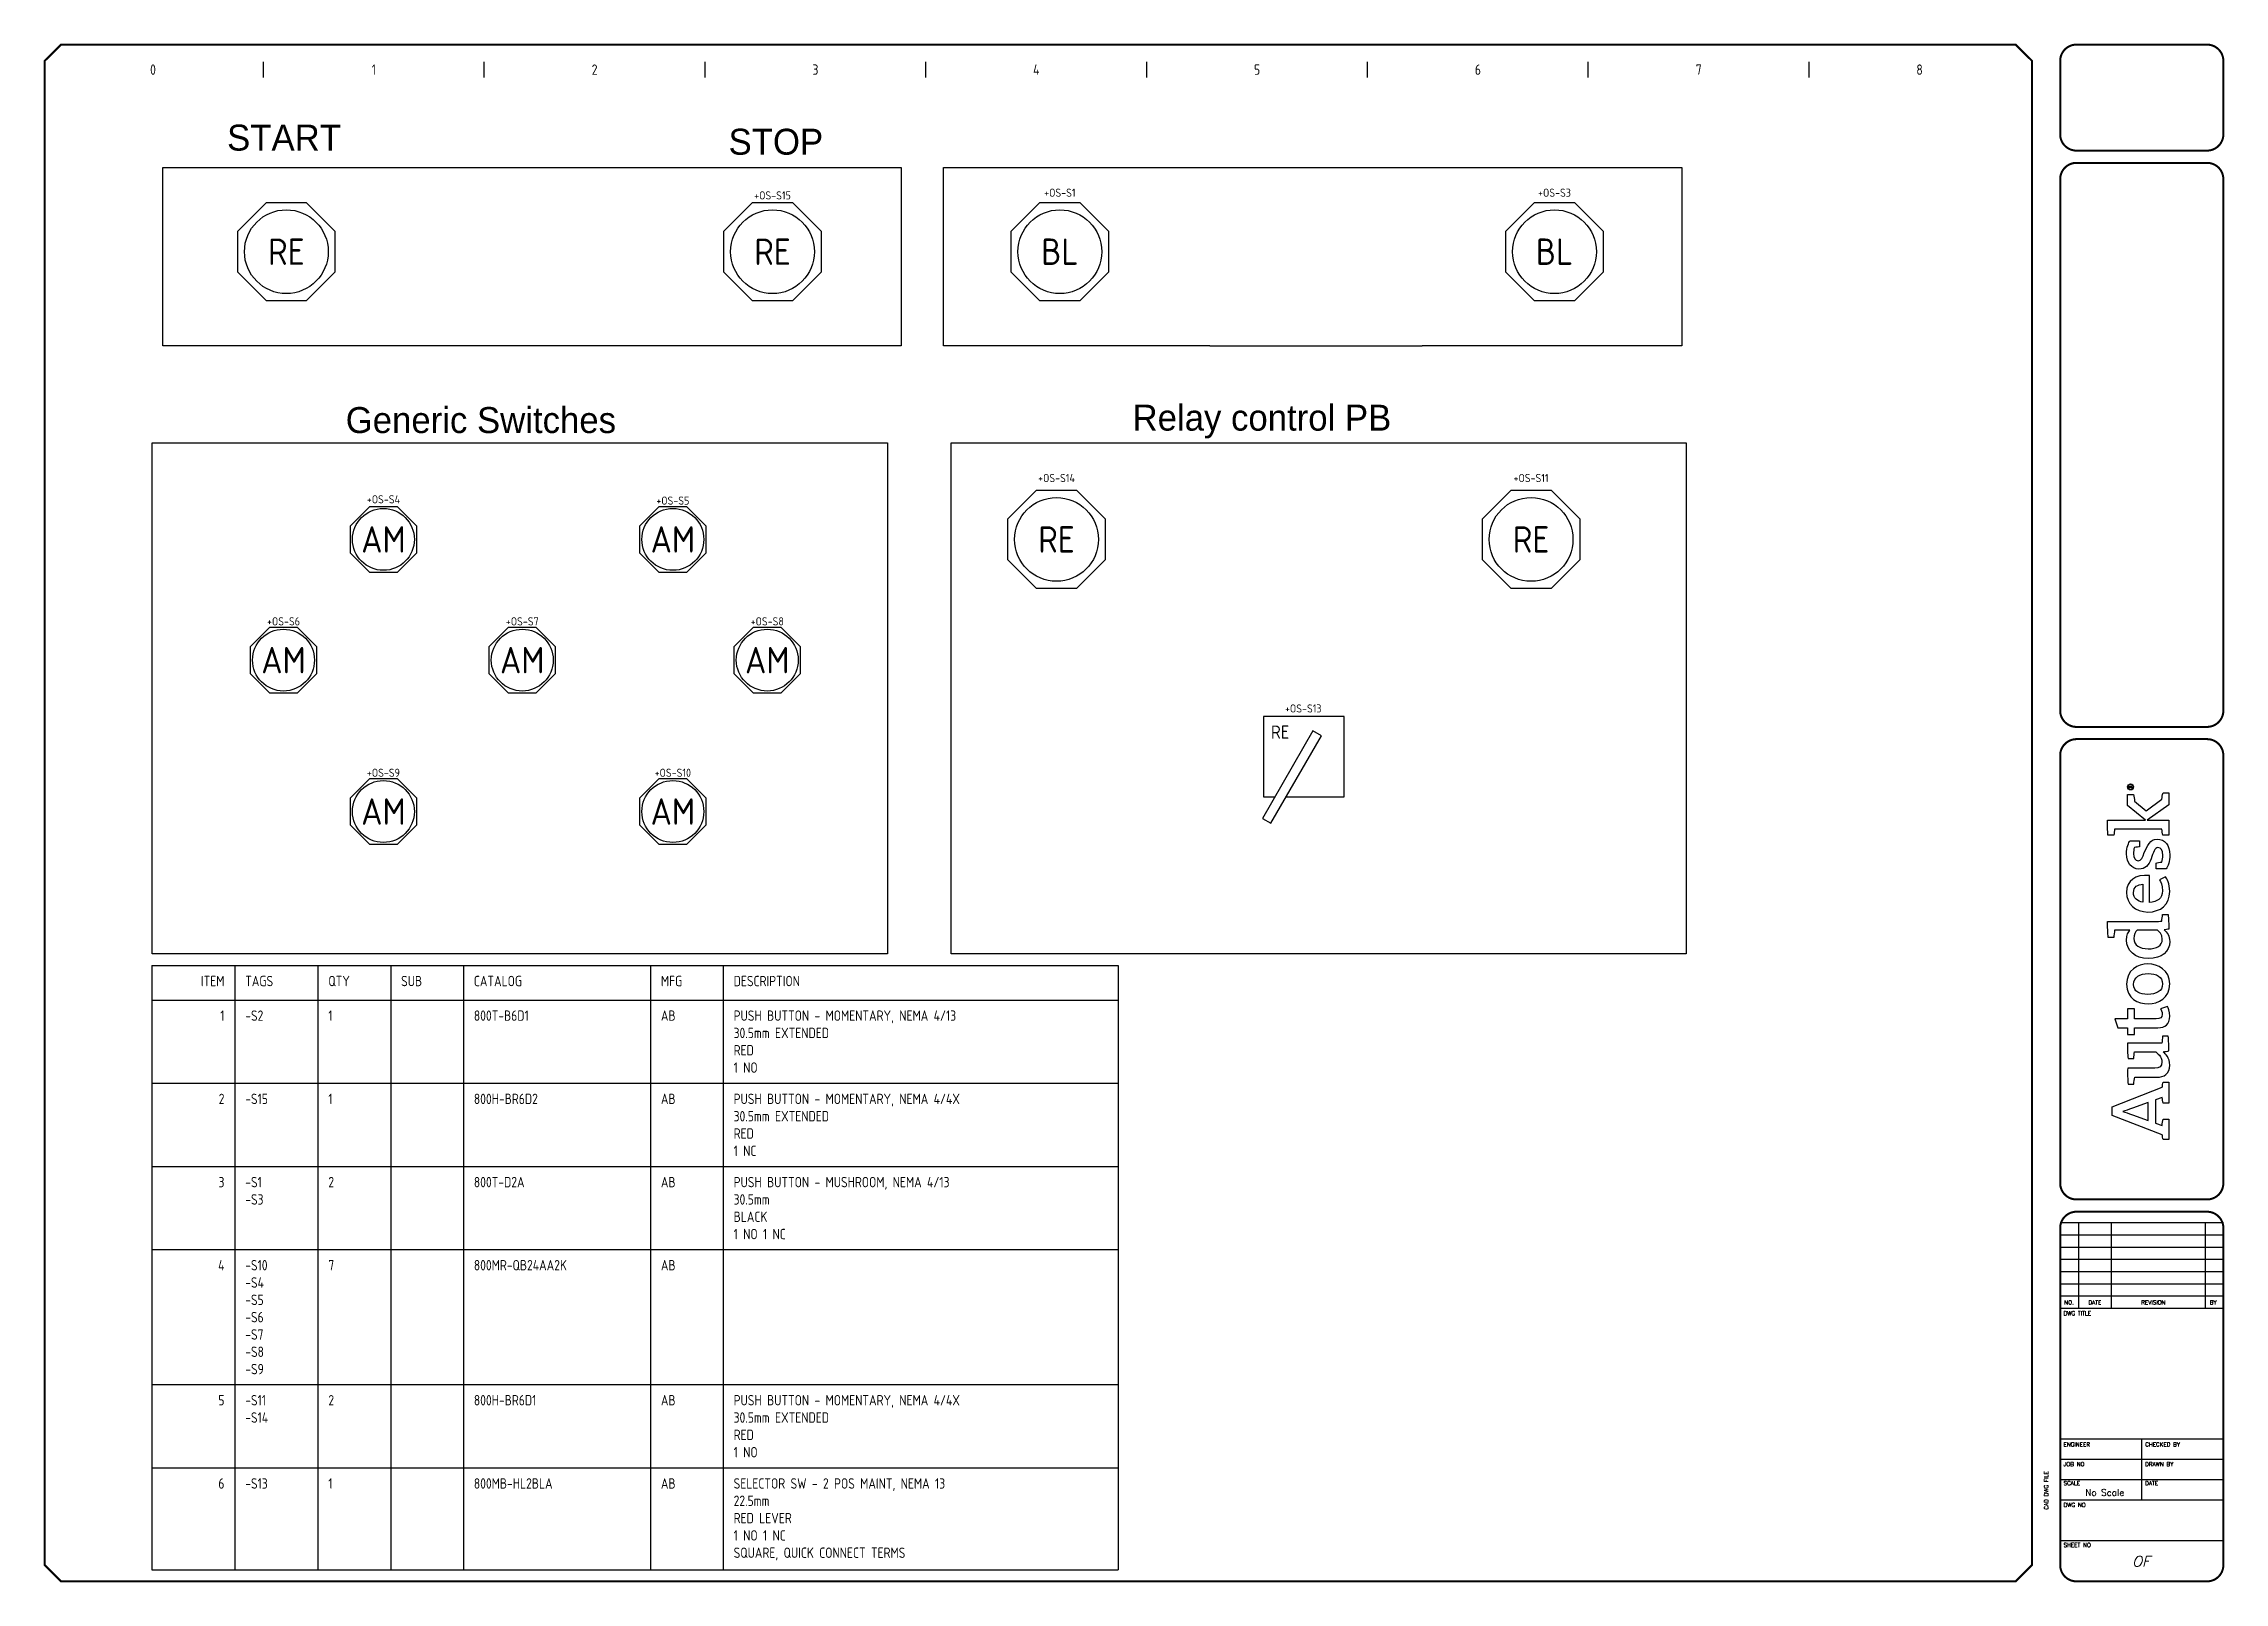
# Model space of a CAD drawing. Header units: inches. Extents: x 0 to 840, y 0 to 593.
import ezdxf
from ezdxf.enums import TextEntityAlignment as Align

# ---------------------------------------------------------------- set-up
doc = ezdxf.new("R2010")
doc.units = ezdxf.units.IN
doc.header["$MEASUREMENT"] = 0
for name, color, linetype in [('LAYER_1', 160, 'Continuous'), ('MISC', 7, 'Continuous'), ('PMISC', 7, 'Continuous'), ('PSYMS', 7, 'Continuous'), ('PTAG', 150, 'Continuous'), ('SYMS', 7, 'Continuous'), ('TITLE', 7, 'Continuous')]:
    doc.layers.add(name, color=color, linetype=linetype)
doc.styles.add('ITALIC', font='ITALIC')
doc.styles.add('SIMPLEX', font='simplex')
doc.styles.add('WD', font='txt')
doc.styles.add('WD_IEC', font='isocp2.shx', dxfattribs={"width": 0.9, "height": 4})

# ---------------------------------------------------------------- blocks, each defined once
blk = doc.blocks.new('ABPB3R')
for p, q in [((-0.307, 0.742), (-0.742, 0.307)), ((0.307, 0.742), (-0.307, 0.742)), ((0.742, 0.307), (0.307, 0.742)), ((-0.742, 0.307), (-0.742, -0.307)), ((0.742, -0.307), (0.742, 0.307)), ((-0.742, -0.307), (-0.307, -0.742)), ((0.307, -0.742), (0.742, -0.307)), ((-0.307, -0.742), (0.307, -0.742))]:
    blk.add_line(p, q)
blk.add_circle((0, 0), 0.635)
at = {"style": 'WD_IEC'}
blk.add_attdef('COLOR', text='', height=0.4, dxfattribs=at).set_placement((0, 0), align=Align.MIDDLE)
blk = doc.blocks.new('ABPB3B')
for p, q in [((-0.307, 0.742), (-0.742, 0.307)), ((0.307, 0.742), (-0.307, 0.742)), ((0.742, 0.307), (0.307, 0.742)), ((-0.742, 0.307), (-0.742, -0.307)), ((0.742, -0.307), (0.742, 0.307)), ((-0.742, -0.307), (-0.307, -0.742)), ((0.307, -0.742), (0.742, -0.307)), ((-0.307, -0.742), (0.307, -0.742))]:
    blk.add_line(p, q)
blk.add_circle((0, 0), 0.635)
at = {"style": 'WD_IEC'}
blk.add_attdef('COLOR', text='', height=0.4, dxfattribs=at).set_placement((0, 0), align=Align.MIDDLE)
blk = doc.blocks.new('ABPB2A')
for p, q in [((-0.5, 0.207), (-0.207, 0.5)), ((-0.207, 0.5), (0.207, 0.5)), ((0.207, 0.5), (0.5, 0.207)), ((-0.5, -0.207), (-0.5, 0.207)), ((0.5, 0.207), (0.5, -0.207)), ((-0.207, -0.5), (-0.5, -0.207)), ((0.5, -0.207), (0.207, -0.5)), ((0.207, -0.5), (-0.207, -0.5))]:
    blk.add_line(p, q)
blk.add_circle((0, 0), 0.469)
at = {"style": 'WD_IEC'}
blk.add_attdef('COLOR', text='', height=0.4, dxfattribs=at).set_placement((0, 0), align=Align.MIDDLE_CENTER)
blk = doc.blocks.new('ABSS2QLMR')
for p, q in [((0.138, 0.389), (-0.627, -0.937)), ((-0.609, 0.609), (-0.609, -0.609)), ((0.609, 0.609), (-0.609, 0.609)), ((0.268, 0.314), (0.138, 0.389)), ((0.609, -0.609), (0.609, 0.609)), ((-0.498, -1.012), (0.268, 0.314)), ((-0.609, -0.609), (-0.438, -0.609)), ((-0.265, -0.609), (0.609, -0.609)), ((-0.627, -0.937), (-0.498, -1.012))]:
    blk.add_line(p, q)
at = {"style": 'WD_IEC'}
blk.add_text('RE', height=0.2, dxfattribs=at).set_placement((-0.498, 0.371), align=Align.MIDDLE_LEFT)
blk = doc.blocks.new('AI9-BLK2')
at = {"layer": 'LAYER_1', "color": 7}
blk.add_circle((0, 0), 2.03, dxfattribs=at)
blk.add_open_spline([(1.7, 0), (1.7, -1), (1, -1.8), (0, -1.8), (-1, -1.8), (-1.7, -1), (-1.7, 0), (-1.7, 1), (-1, 1.8), (0, 1.8), (1, 1.8), (1.7, 1), (1.7, 0)], degree=3, knots=[0, 0, 0, 0, 1, 1, 1, 2, 2, 2, 3, 3, 3, 4, 4, 4, 4], dxfattribs=at)
blk = doc.blocks.new('AI9-BLK1')
at = {"layer": 'LAYER_1', "color": 7}
for points, knots in [([(0.7, -1.1), (0.7, -1.1), (0.2, -0.4), (0.2, -0.4), (0.1, -0.2), (0, -0.2), (-0.1, -0.1), (0.3, 0), (0.5, 0.2), (0.5, 0.5), (0.5, 0.8), (0.3, 1.1), (-0.2, 1.1), (-0.2, 1.1), (-0.8, 1.1), (-0.8, 1.1), (-0.8, 1.1), (-0.8, -1.1), (-0.8, -1.1), (-0.8, -1.1), (-0.5, -1.1), (-0.5, -1.1), (-0.5, -1.1), (-0.5, -0.1), (-0.5, -0.1), (-0.4, -0.1), (-0.3, -0.2), (-0.2, -0.3), (-0.2, -0.3), (0.3, -1.1), (0.3, -1.1), (0.3, -1.1), (0.7, -1.1), (0.7, -1.1)], [0, 0, 0, 0, 1, 1, 1, 2, 2, 2, 3, 3, 3, 4, 4, 4, 5, 5, 5, 6, 6, 6, 7, 7, 7, 8, 8, 8, 9, 9, 9, 10, 10, 10, 11, 11, 11, 11]), ([(0.2, 0.5), (0.2, 0.2), (-0.1, 0.1), (-0.3, 0.1), (-0.3, 0.1), (-0.5, 0.1), (-0.5, 0.1), (-0.5, 0.1), (-0.5, 0.8), (-0.5, 0.8), (-0.5, 0.8), (-0.2, 0.8), (-0.2, 0.8), (0.1, 0.8), (0.2, 0.7), (0.2, 0.5)], [0, 0, 0, 0, 1, 1, 1, 2, 2, 2, 3, 3, 3, 4, 4, 4, 5, 5, 5, 5])]:
    blk.add_open_spline(points, degree=3, knots=knots, dxfattribs=at)
blk = doc.blocks.new('LOGO')
for points, knots in [([(35.2, 4.3), (35.2, 4.3), (22.1, 38.1), (22.1, 38.1), (22.1, 38.1), (16.1, 38.1), (16.1, 38.1), (16.1, 38.1), (3.2, 4.3), (3.2, 4.3), (2.2, 4.2), (0.9, 4), (0, 3.7), (0, 3.7), (0, 0), (0, 0), (0, 0), (13.7, 0), (13.7, 0), (13.7, 0), (13.7, 3.7), (13.7, 3.7), (12.4, 4), (10.9, 4.3), (9.5, 4.4), (9.5, 4.4), (11.1, 8.8), (11.1, 8.8), (11.1, 8.8), (26.8, 8.8), (26.8, 8.8), (26.8, 8.8), (28.4, 4.3), (28.4, 4.3), (27, 4.2), (25.8, 4), (24.5, 3.7), (24.5, 3.7), (24.5, 0), (24.5, 0), (24.5, 0), (38.7, 0), (38.7, 0), (38.7, 0), (38.7, 3.7), (38.7, 3.7), (37.9, 3.9), (36, 4.3), (35.2, 4.3)], [0, 0, 0, 0, 1, 1, 1, 2, 2, 2, 3, 3, 3, 4, 4, 4, 5, 5, 5, 6, 6, 6, 7, 7, 7, 8, 8, 8, 9, 9, 9, 10, 10, 10, 11, 11, 11, 12, 12, 12, 13, 13, 13, 14, 14, 14, 15, 15, 15, 16, 16, 16, 16]), ([(12.8, 13.8), (12.8, 13.8), (16.6, 24.3), (16.6, 24.3), (17.8, 27.5), (18.2, 28.8), (18.8, 30.9), (18.8, 30.9), (18.9, 30.9), (18.9, 30.9), (19.6, 28.9), (20, 27.5), (21.1, 24.3), (21.1, 24.3), (24.9, 13.8), (24.9, 13.8), (24.9, 13.8), (12.8, 13.8), (12.8, 13.8)], [0, 0, 0, 0, 1, 1, 1, 2, 2, 2, 3, 3, 3, 4, 4, 4, 5, 5, 5, 6, 6, 6, 6]), ([(70.8, 23.1), (70.8, 23.1), (70.8, 27.7), (70.8, 27.7), (70.8, 27.7), (75.3, 27.7), (75.3, 27.7), (75.3, 27.7), (75.3, 34.3), (75.3, 34.3), (75.3, 34.3), (81.3, 36.2), (81.3, 36.2), (81.3, 36.2), (81.3, 27.7), (81.3, 27.7), (81.3, 27.7), (88, 27.7), (88, 27.7), (88, 27.7), (88, 23.1), (88, 23.1), (88, 23.1), (81.3, 23.1), (81.3, 23.1), (81.3, 23.1), (81.3, 8.4), (81.3, 8.4), (81.3, 5.6), (82.1, 4.3), (84.3, 4.3), (86, 4.3), (87.5, 5.1), (88, 5.5), (88, 5.5), (89.7, 0.9), (89.7, 0.9), (88.7, 0.3), (86.5, -0.7), (83.2, -0.7), (77.6, -0.7), (75.3, 2.4), (75.3, 7.4), (75.3, 7.4), (75.3, 23.1), (75.3, 23.1), (75.3, 23.1), (70.8, 23.1), (70.8, 23.1)], [0, 0, 0, 0, 1, 1, 1, 2, 2, 2, 3, 3, 3, 4, 4, 4, 5, 5, 5, 6, 6, 6, 7, 7, 7, 8, 8, 8, 9, 9, 9, 10, 10, 10, 11, 11, 11, 12, 12, 12, 13, 13, 13, 14, 14, 14, 15, 15, 15, 16, 16, 16, 16]), ([(147.1, 4.7), (147.1, 5.4), (147, 6.1), (147, 6.9), (147, 6.9), (147, 41.1), (147, 41.1), (143.4, 41.2), (139.3, 41), (136.1, 40.7), (136.1, 40.7), (136.1, 37), (136.1, 37), (137.7, 36.8), (139.6, 36.6), (141, 36.4), (141, 36.4), (141, 36.4), (141, 36.4), (141, 36.4), (141, 26.2), (141, 26.2), (140, 27.1), (138, 28.4), (134.3, 28.4), (127.3, 28.4), (122, 22.6), (122, 13.8), (122, 4.5), (126.6, -0.7), (133.4, -0.7), (137.1, -0.7), (139.6, 1.1), (141.3, 3.1), (141.3, 2.1), (141.6, 0.6), (141.8, 0), (145.2, -0.2), (148.7, 0.1), (151.7, 0.4), (151.7, 0.4), (151.7, 4.1), (151.7, 4.1), (150.2, 4.2), (148.4, 4.5), (147.1, 4.7)], [0, 0, 0, 0, 1, 1, 1, 2, 2, 2, 3, 3, 3, 4, 4, 4, 5, 5, 5, 6, 6, 6, 7, 7, 7, 8, 8, 8, 9, 9, 9, 10, 10, 10, 11, 11, 11, 12, 12, 12, 13, 13, 13, 14, 14, 14, 15, 15, 15, 15]), ([(229.4, 4.6), (229.4, 4.6), (221.5, 15.2), (221.5, 15.2), (221.5, 15.2), (228, 23), (228, 23), (229.4, 23.1), (231.3, 23.3), (232.4, 23.6), (232.4, 23.6), (232.4, 27.7), (232.4, 27.7), (232.4, 27.7), (225, 27.7), (225, 27.7), (225, 27.7), (215.2, 15.6), (215.2, 15.6), (215.2, 15.6), (215.2, 41.2), (215.2, 41.2), (211.8, 41.3), (208.2, 41.2), (205.1, 40.9), (205.1, 40.9), (205.1, 36.9), (205.1, 36.9), (206.5, 36.8), (208, 36.6), (209.1, 36.5), (209.1, 36.5), (209.1, 4.5), (209.1, 4.5), (207.8, 4.4), (206.3, 4.2), (205.1, 4), (205.1, 4), (205.1, 0), (205.1, 0), (205.1, 0), (215.2, 0), (215.2, 0), (215.2, 0), (215.2, 14.5), (215.2, 14.5), (215.2, 14.5), (225.6, 0), (225.6, 0), (225.6, 0), (233.7, 0), (233.7, 0), (233.7, 0), (233.7, 3.8), (233.7, 3.8), (232.2, 4.2), (230.6, 4.4), (229.4, 4.6)], [0, 0, 0, 0, 1, 1, 1, 2, 2, 2, 3, 3, 3, 4, 4, 4, 5, 5, 5, 6, 6, 6, 7, 7, 7, 8, 8, 8, 9, 9, 9, 10, 10, 10, 11, 11, 11, 12, 12, 12, 13, 13, 13, 14, 14, 14, 15, 15, 15, 16, 16, 16, 17, 17, 17, 18, 18, 18, 19, 19, 19, 19]), ([(59.7, -0.1), (59.5, 0.6), (59.2, 2.6), (59.1, 3.8), (57.8, 2), (54.9, -0.7), (50.2, -0.7), (44.2, -0.7), (42, 3.1), (42, 8.1), (42, 8.1), (42, 22.9), (42, 22.9), (40.6, 23.2), (38.8, 23.4), (37.3, 23.5), (37.3, 23.5), (37.3, 27.3), (37.3, 27.3), (40.3, 27.6), (44.4, 27.8), (48, 27.6), (48, 27.6), (48, 9.3), (48, 9.3), (48, 6.2), (49.1, 4.5), (52.3, 4.5), (55.8, 4.5), (58.4, 7.9), (59, 8.6), (59, 8.6), (59, 23), (59, 23), (57.8, 23.2), (56, 23.4), (54.6, 23.5), (54.6, 23.5), (54.6, 27.3), (54.6, 27.3), (57.6, 27.7), (61.5, 27.8), (65, 27.7), (65, 27.7), (65, 4.6), (65, 4.6), (66.3, 4.4), (68.1, 4.2), (69.6, 4.1), (69.6, 4.1), (69.6, 0.3), (69.6, 0.3), (66.7, 0), (63, -0.2), (59.7, -0.1)], [0, 0, 0, 0, 1, 1, 1, 2, 2, 2, 3, 3, 3, 4, 4, 4, 5, 5, 5, 6, 6, 6, 7, 7, 7, 8, 8, 8, 9, 9, 9, 10, 10, 10, 11, 11, 11, 12, 12, 12, 13, 13, 13, 14, 14, 14, 15, 15, 15, 16, 16, 16, 17, 17, 17, 18, 18, 18, 18]), ([(104.8, -0.7), (95.2, -0.7), (91.4, 7), (91.4, 13.8), (91.4, 20.6), (95.1, 28.4), (104.6, 28.4), (114.1, 28.4), (118.3, 20.8), (118.3, 14), (118.3, 7.2), (114.2, -0.7), (104.8, -0.7)], [0, 0, 0, 0, 1, 1, 1, 2, 2, 2, 3, 3, 3, 4, 4, 4, 4]), ([(104.5, 23.6), (99.6, 23.6), (97.8, 19.5), (97.8, 14), (97.8, 8.5), (99.9, 4.1), (104.8, 4.1), (109.8, 4.1), (111.8, 8.2), (111.8, 13.8), (111.8, 19.3), (109.5, 23.6), (104.5, 23.6)], [0, 0, 0, 0, 1, 1, 1, 2, 2, 2, 3, 3, 3, 4, 4, 4, 4]), ([(141, 7.6), (140.3, 6.7), (138.2, 4.3), (135, 4.3), (130.5, 4.3), (128.5, 8.1), (128.5, 13.8), (128.5, 19.6), (130.9, 23.5), (135.4, 23.5), (138.3, 23.5), (139.9, 22.3), (141, 21.3), (141, 21.3), (141, 7.6), (141, 7.6)], [0, 0, 0, 0, 1, 1, 1, 2, 2, 2, 3, 3, 3, 4, 4, 4, 5, 5, 5, 5]), ([(167.6, 4.1), (171.4, 4.1), (173.8, 5.5), (175, 6.2), (175, 6.2), (177.1, 2.1), (177.1, 2.1), (175.5, 1.1), (172.6, -0.7), (167.2, -0.7), (158.2, -0.7), (153.3, 5.5), (153.3, 14), (153.3, 22.5), (158.9, 28.4), (166.4, 28.4), (174.6, 28.4), (178.7, 22.5), (177.9, 12.9), (177.9, 12.9), (159.8, 12.9), (159.8, 12.9), (160, 7.9), (162.3, 4.1), (167.6, 4.1)], [0, 0, 0, 0, 1, 1, 1, 2, 2, 2, 3, 3, 3, 4, 4, 4, 5, 5, 5, 6, 6, 6, 7, 7, 7, 8, 8, 8, 8]), ([(172, 17.3), (171.9, 20.8), (170.4, 23.7), (166.3, 23.7), (162.6, 23.7), (160.6, 21.2), (159.9, 17.3), (159.9, 17.3), (172, 17.3), (172, 17.3)], [0, 0, 0, 0, 1, 1, 1, 2, 2, 2, 3, 3, 3, 3]), ([(193.3, 16.4), (190.2, 17.6), (187.8, 18.3), (187.8, 20.5), (187.8, 22.6), (189.9, 23.7), (192.6, 23.7), (194.1, 23.7), (195.6, 23.5), (196.8, 23.1), (196.9, 21.9), (197.1, 20.1), (197.3, 19.6), (197.3, 19.6), (201.3, 19.6), (201.3, 19.6), (201.3, 19.6), (201.3, 26.1), (201.3, 26.1), (200.2, 26.8), (197.1, 28.4), (192.4, 28.4), (186.5, 28.4), (182.2, 25), (182.2, 20.1), (182.2, 15.7), (184.9, 13.4), (189.1, 11.9), (193.4, 10.4), (196.7, 9.3), (196.7, 7.2), (196.7, 5.1), (195, 3.9), (191.4, 3.9), (189.9, 3.9), (188.1, 4.1), (187, 4.6), (186.9, 5.9), (186.6, 7.8), (186.3, 8.4), (186.3, 8.4), (182.3, 8.4), (182.3, 8.4), (182.3, 8.4), (182.3, 1.6), (182.3, 1.6), (182.3, 1.6), (182.3, 1.6), (182.3, 1.6), (184.1, 0.5), (187.5, -0.8), (191.8, -0.8), (198.3, -0.8), (202.4, 2.6), (202.4, 7.8), (202.4, 12.5), (197.8, 14.6), (193.3, 16.4)], [0, 0, 0, 0, 1, 1, 1, 2, 2, 2, 3, 3, 3, 4, 4, 4, 5, 5, 5, 6, 6, 6, 7, 7, 7, 8, 8, 8, 9, 9, 9, 10, 10, 10, 11, 11, 11, 12, 12, 12, 13, 13, 13, 14, 14, 14, 15, 15, 15, 16, 16, 16, 17, 17, 17, 18, 18, 18, 19, 19, 19, 19])]:
    blk.add_open_spline(points, degree=3, knots=knots)
for name, p in [('AI9-BLK2', (237.6, 25.7)), ('AI9-BLK1', (237.8, 25.7))]:
    blk.add_blockref(name, p)
blk = doc.blocks.new('acade_title')
at = {"layer": 'SYMS'}
for p, q in [((85, 580), (85, 586)), ((170, 580), (170, 586)), ((255, 580), (255, 586)), ((340, 580), (340, 586)), ((425, 580), (425, 586)), ((510, 580), (510, 586)), ((595, 580), (595, 586)), ((680, 580), (680, 586))]:
    blk.add_line(p, q, dxfattribs=at)
at = {"layer": 'TITLE'}
for p, q in [((765.79, 586.36), (765.79, 551.29)), ((776.63, 138.97), (839.44, 138.97)), ((783.7, 138.97), (783.7, 106)), ((796.26, 138.97), (796.26, 106)), ((832.38, 138.97), (832.38, 106)), ((776.63, 134.26), (839.44, 134.26)), ((776.63, 129.55), (839.44, 129.55)), ((776.63, 124.84), (839.44, 124.84)), ((776.63, 120.13), (839.44, 120.13)), ((776.63, 115.42), (839.44, 115.42)), ((776.63, 110.71), (839.44, 110.71)), ((776.63, 106), (839.44, 106)), ((765.79, 7.07), (765.79, 55.62)), ((776.63, 55.75), (839.44, 55.75)), ((808.04, 32.19), (808.04, 55.75)), ((776.63, 47.89), (839.44, 47.89)), ((776.63, 40.04), (839.44, 40.04)), ((776.63, 32.19), (839.44, 32.19)), ((776.63, 16.49), (839.44, 16.49))]:
    blk.add_line(p, q, dxfattribs=at)
at = {"layer": 'TITLE', "const_width": 0.784}
blk.add_lwpolyline([(765.79, 7.07), (765.79, 586.36), (759.5, 592.64), (7.07, 592.64), (0.79, 586.36), (0.79, 7.07), (7.07, 0.79), (759.5, 0.79)], close=True, dxfattribs=at)
for points in [[(782.91, 592.64, 0.414214), (776.63, 586.36, 0.414214)], [(839.44, 586.36, 0.414214), (833.16, 592.64, 0.414214)], [(776.63, 558.09, 0.414214), (782.91, 551.81, 0.414214)], [(833.16, 551.81, 0.414214), (839.44, 558.09, 0.414214)], [(782.91, 547.1, 0.414214), (776.63, 540.82, 0.414214)], [(839.44, 540.82, 0.414214), (833.16, 547.1, 0.414214)], [(776.63, 336.15, 0.414214), (782.91, 329.87, 0.414214)], [(833.16, 329.87, 0.414214), (839.44, 336.15, 0.414214)], [(782.91, 325.16, 0.414214), (776.63, 318.88, 0.414214)], [(839.44, 318.88, 0.414214), (833.16, 325.16, 0.414214)], [(776.63, 154.15, 0.414214), (782.91, 147.87, 0.414214)], [(833.16, 147.87, 0.414214), (839.44, 154.15, 0.414214)], [(782.91, 143.16, 0.414214), (776.63, 136.88, 0.414214)], [(839.44, 136.88, 0.414214), (833.16, 143.16, 0.414214)], [(776.63, 7.07, 0.414214), (782.91, 0.79, 0.414214)], [(833.16, 0.79, 0.414214), (839.44, 7.07, 0.414214)]]:
    blk.add_lwpolyline(points, format="xyb", dxfattribs=at)
for points in [[(833.16, 592.64), (782.91, 592.64)], [(776.63, 586.36), (776.63, 558.09)], [(839.44, 586.36), (839.44, 558.09)], [(833.16, 551.81), (782.91, 551.81)], [(833.16, 547.1), (782.91, 547.1)], [(776.63, 540.82), (776.63, 336.15)], [(839.44, 540.82), (839.44, 336.15)], [(782.91, 329.87), (833.16, 329.87)], [(782.91, 325.16), (833.16, 325.16)], [(782.91, 147.87), (833.16, 147.87)], [(782.91, 143.16), (833.16, 143.16)], [(776.63, 136.88), (776.63, 7.07)], [(839.44, 136.88), (839.44, 7.07)], [(782.91, 0.79), (833.16, 0.79)]]:
    blk.add_lwpolyline(points, dxfattribs=at)
at = {"layer": 'TITLE', "color": 7, "const_width": 0.784}
for points in [[(776.63, 318.88), (776.63, 154.15)], [(839.44, 318.88), (839.44, 154.15)]]:
    blk.add_lwpolyline(points, dxfattribs=at)
at = {"xscale": 0.571500000000015, "yscale": 0.571500000000015, "zscale": 0.571500000000015, "rotation": 90}
blk.add_blockref('LOGO', (818.39, 170.97), dxfattribs=at)
at = {"layer": 'SYMS', "style": 'WD_IEC', "width": 0.9}
for s, p in [('0', (42.5, 581)), ('1', (127.5, 581)), ('2', (212.5, 581)), ('3', (297.5, 581)), ('4', (382.5, 581)), ('5', (467.5, 581)), ('6', (552.5, 581)), ('7', (637.5, 581)), ('8', (722.5, 581))]:
    blk.add_text(s, height=4, dxfattribs=at).set_placement(p, align=Align.CENTER)
at = {"layer": 'TITLE', "color": 1, "style": 'SIMPLEX'}
for s, p in [('DWG TITLE', (777.94, 103.25)), ('ENGINEER', (777.94, 52.74)), ('CHECKED BY', (809.35, 52.74)), ('JOB NO', (777.94, 45.15)), ('DRAWN BY', (809.35, 45.15)), ('SCALE', (777.94, 37.82)), ('DATE', (809.35, 37.82)), ('DWG NO', (777.94, 29.44)), ('SHEET NO', (777.94, 14))]:
    blk.add_text(s, height=1.57, dxfattribs=at).set_placement(p)
at = {"layer": 'TITLE', "color": 1}
for s, height, style, p in [('NO.', 1.57, 'SIMPLEX', (780.03, 108.22)), ('DATE', 1.57, 'SIMPLEX', (789.98, 108.22)), ('REVISION', 1.57, 'SIMPLEX', (812.49, 108.22)), ('BY', 1.57, 'SIMPLEX', (835.52, 108.22)), ('OF', 4, 'ITALIC', (807.77, 8.51))]:
    blk.add_text(s, height=height, dxfattribs=dict(at, style=style)).set_placement(p, align=Align.MIDDLE)
at = {"layer": 'TITLE', "color": 1, "style": 'SIMPLEX'}
blk.add_text('CAD DWG FILE', height=1.5703, rotation=90, dxfattribs=at).set_placement((772.05, 28.4))
at = {"layer": 'TITLE', "color": 1, "style": 'ITALIC'}
for tag, height, p in [('TITLE#1', 3, (806.47, 85.58)), ('TITLE#2', 3, (806.47, 80.5)), ('TITLE#3', 3, (806.47, 75.41)), ('TITLE#4', 3, (806.47, 70.33)), ('DWG#', 4, (806.47, 20.76))]:
    blk.add_attdef(tag, text='', height=height, dxfattribs=at).set_placement(p, align=Align.CENTER)
at = {"layer": 'TITLE', "color": 1, "style": 'SIMPLEX'}
blk.add_attdef('CAD#', (772.63, 49.19), '', height=2.5, rotation=90, dxfattribs=at)
at = {"layer": 'TITLE', "color": 1}
for tag, p, height, style in [('ENGINEER', (783.37, 49.19), 2.5, 'ITALIC'), ('CHKDBY', (813.2, 49.2), 2.5, 'ITALIC'), ('JOB#', (789.06, 41.3), 2.5, 'SIMPLEX'), ('DRAWNBY', (814.95, 41.3), 2.5, 'ITALIC'), ('SCALE', (786.29, 33.76), 2.5, 'SIMPLEX'), ('DATE', (812.8, 33.76), 2.5, 'SIMPLEX'), ('SHTS', (815.9, 6.29), 4, 'ITALIC')]:
    blk.add_attdef(tag, p, '', height=height, dxfattribs=dict(at, style=style))
at = {"layer": 'TITLE', "color": 1, "style": 'ITALIC'}
blk.add_attdef('SH#', text='', height=4, dxfattribs=at).set_placement((799.54, 6.29), align=Align.RIGHT)
at = {"layer": 'TITLE', "color": 7, "flags": 9}
blk.add_attdef('WD_TB', (782.91, 0.79), '', height=3.14, dxfattribs=at)
blk = doc.blocks.new('*T10')
at = {"layer": 'MISC', "color": 0, "linetype": 'ByBlock', "lineweight": -2, "transparency": 16777216}
for p, q in [((0, 0), (372, 0)), ((0, 0), (0, -232.8)), ((32, 0), (32, -232.8)), ((64, 0), (64, -232.8)), ((92, 0), (92, -232.8)), ((120, 0), (120, -232.8)), ((192, 0), (192, -232.8)), ((220, 0), (220, -232.8)), ((372, 0), (372, -232.8)), ((0, -13.33), (372, -13.33)), ((0, -45.39), (372, -45.39)), ((0, -77.44), (372, -77.44)), ((0, -109.44), (372, -109.44)), ((0, -161.44), (372, -161.44)), ((0, -193.5), (372, -193.5)), ((0, -232.8), (372, -232.8))]:
    blk.add_line(p, q, dxfattribs=at)
at = {"layer": 'MISC', "transparency": 16777216, "char_height": 4, "style": 'WD_IEC'}
for s, insert, width, attachment_point in [('ITEM', (28, -4), 24, 3), ('TAGS', (36, -4), 24, 1), ('QTY', (68, -4), 20, 1), ('SUB', (96, -4), 20, 1), ('CATALOG', (124, -4), 64, 1), ('MFG', (196, -4), 20, 1), ('DESCRIPTION', (224, -4), 144, 1)]:
    blk.add_mtext(s, dxfattribs=dict(at, insert=insert, width=width, attachment_point=attachment_point))
at = {"layer": 'MISC', "color": 80, "transparency": 16777216, "char_height": 4, "style": 'WD_IEC'}
for s, insert, width, attachment_point in [('1\\P\\P\\P', (28, -17.33), 24, 3), ('-S2\\P\\P\\P', (36, -17.33), 24, 1), ('1\\P\\P\\P', (68, -17.33), 20, 1), ('\\P\\P\\P', (96, -17.33), 20, 1), ('800T-B6D1\\P\\P\\P', (124, -17.33), 64, 1), ('AB\\P\\P\\P', (196, -17.33), 20, 1), ('PUSH BUTTON - MOMENTARY, NEMA 4/13\\P30.5mm EXTENDED\\PRED\\P1 NO', (224, -17.33), 144, 1), ('2\\P\\P\\P', (28, -49.39), 24, 3), ('-S15\\P\\P\\P', (36, -49.39), 24, 1), ('1\\P\\P\\P', (68, -49.39), 20, 1), ('\\P\\P\\P', (96, -49.39), 20, 1), ('800H-BR6D2\\P\\P\\P', (124, -49.39), 64, 1), ('AB\\P\\P\\P', (196, -49.39), 20, 1), ('PUSH BUTTON - MOMENTARY, NEMA 4/4X\\P30.5mm EXTENDED\\PRED\\P1 NC', (224, -49.39), 144, 1), ('3\\P\\P\\P', (28, -81.44), 24, 3), ('-S1\\P-S3\\P\\P', (36, -81.44), 24, 1), ('2\\P\\P\\P', (68, -81.44), 20, 1), ('\\P\\P\\P', (96, -81.44), 20, 1), ('800T-D2A\\P\\P\\P', (124, -81.44), 64, 1), ('AB\\P\\P\\P', (196, -81.44), 20, 1), ('PUSH BUTTON - MUSHROOM, NEMA 4/13\\P30.5mm\\PBLACK\\P1 NO 1 NC', (224, -81.44), 144, 1), ('4\\P\\P\\P\\P\\P\\P', (28, -113.44), 24, 3), ('-S10\\P-S4\\P-S5\\P-S6\\P-S7\\P-S8\\P-S9', (36, -113.44), 24, 1), ('7\\P\\P\\P\\P\\P\\P', (68, -113.44), 20, 1), ('\\P\\P\\P\\P\\P\\P', (96, -113.44), 20, 1), ('800MR-QB24AA2K\\P\\P\\P\\P\\P\\P', (124, -113.44), 64, 1), ('AB\\P\\P\\P\\P\\P\\P', (196, -113.44), 20, 1), ('\\P\\P\\P\\P\\P\\P', (224, -113.44), 144, 1), ('5\\P\\P\\P', (28, -165.44), 24, 3), ('-S11\\P-S14\\P\\P', (36, -165.44), 24, 1), ('2\\P\\P\\P', (68, -165.44), 20, 1), ('\\P\\P\\P', (96, -165.44), 20, 1), ('800H-BR6D1\\P\\P\\P', (124, -165.44), 64, 1), ('AB\\P\\P\\P', (196, -165.44), 20, 1), ('PUSH BUTTON - MOMENTARY, NEMA 4/4X\\P30.5mm EXTENDED\\PRED\\P1 NO', (224, -165.44), 144, 1), ('6\\P\\P\\P\\P', (28, -197.5), 24, 3), ('-S13\\P\\P\\P\\P', (36, -197.5), 24, 1), ('1\\P\\P\\P\\P', (68, -197.5), 20, 1), ('\\P\\P\\P\\P', (96, -197.5), 20, 1), ('800MB-HL2BLA\\P\\P\\P\\P', (124, -197.5), 64, 1), ('AB\\P\\P\\P\\P', (196, -197.5), 20, 1), ('SELECTOR SW - 2 POS MAINT, NEMA 13\\P22.5mm\\PRED LEVER\\P1 NO 1 NC\\PSQUARE, QUICK CONNECT TERMS', (224, -197.5), 144, 1)]:
    blk.add_mtext(s, dxfattribs=dict(at, insert=insert, width=width, attachment_point=attachment_point))

msp = doc.modelspace()

# ---------------------------------------------------------------- linework, layer by layer
msp.add_line((449.29, 476.68), (531.04, 476.68))
for points in [[(46.26, 545.33), (330.49, 545.33), (330.49, 476.68), (46.26, 476.68)], [(42.24, 439.26), (325.19, 439.26), (325.19, 242.52), (42.24, 242.52)], [(349.76, 439.26), (632.71, 439.26), (632.71, 242.52), (349.76, 242.52)]]:
    msp.add_lwpolyline(points, close=True)
msp.add_lwpolyline([(449.29, 476.68), (346.79, 476.68), (346.79, 545.33), (631.02, 545.33), (631.02, 476.68), (531.04, 476.68)])

# ---------------------------------------------------------------- block references
ref = msp.add_blockref('acade_title', (0, 0))
ref.add_attrib('SCALE', 'No Scale', (786.29, 33.76), dxfattribs={"layer": 'MISC', "color": 1, "height": 2.5, "style": 'SIMPLEX'})
msp.add_blockref('*T10', (42, 238))
at = {"layer": 'PSYMS'}
ref = msp.add_blockref('ABPB3R', (93.83, 512.89), dxfattribs=dict(at, xscale=25.39999999999998, yscale=25.39999999999998, zscale=25.39999999999998))
ref.add_attrib('COLOR', 'RE', dxfattribs={"layer": 'PMISC', "height": 10.16, "style": 'WD_IEC'}).set_placement((93.83, 512.89), align=Align.MIDDLE)
ref.add_attrib('P_TAG1', '+OS-S2', dxfattribs={"layer": 'PTAG', "height": 0.125, "style": 'WD'}).set_placement((93.83, 512.89), align=Align.CENTER)
ref = msp.add_blockref('ABPB3R', (280.98, 512.89), dxfattribs=dict(at, xscale=25.39999999999998, yscale=25.39999999999998, zscale=25.39999999999998))
ref.add_attrib('COLOR', 'RE', dxfattribs={"layer": 'PMISC', "height": 10.16, "style": 'WD_IEC'}).set_placement((280.98, 512.89), align=Align.MIDDLE)
ref.add_attrib('P_TAG1', '+OS-S15', dxfattribs={"layer": 'PTAG', "height": 3.125, "style": 'WD_IEC'}).set_placement((280.98, 533), align=Align.CENTER)
ref = msp.add_blockref('ABPB3B', (391.58, 512.89), dxfattribs=dict(at, xscale=25.39999999999998, yscale=25.39999999999998, zscale=25.39999999999998))
ref.add_attrib('COLOR', 'BL', dxfattribs={"layer": 'PMISC', "height": 10.16, "style": 'WD_IEC'}).set_placement((391.58, 512.89), align=Align.MIDDLE)
ref.add_attrib('P_TAG1', '+OS-S1', dxfattribs={"layer": 'PTAG', "height": 3.125, "style": 'WD_IEC'}).set_placement((391.58, 534.04), align=Align.CENTER)
ref = msp.add_blockref('ABPB3B', (581.98, 512.89), dxfattribs=dict(at, xscale=25.39999999999998, yscale=25.39999999999998, zscale=25.39999999999998))
ref.add_attrib('COLOR', 'BL', dxfattribs={"layer": 'PMISC', "height": 10.16, "style": 'WD_IEC'}).set_placement((581.98, 512.89), align=Align.MIDDLE)
ref.add_attrib('P_TAG1', '+OS-S3', dxfattribs={"layer": 'PTAG', "height": 3.125, "style": 'WD_IEC'}).set_placement((581.98, 534.04), align=Align.CENTER)
ref = msp.add_blockref('ABPB3R', (390.29, 402.09), dxfattribs=dict(at, xscale=25.39999999999998, yscale=25.39999999999998, zscale=25.39999999999998))
ref.add_attrib('COLOR', 'RE', dxfattribs={"layer": 'PMISC', "height": 10.16, "style": 'WD_IEC'}).set_placement((390.29, 402.09), align=Align.MIDDLE)
ref.add_attrib('P_TAG1', '+OS-S14', dxfattribs={"layer": 'PTAG', "height": 3.125, "style": 'WD_IEC'}).set_placement((390.29, 424.16), align=Align.CENTER)
ref = msp.add_blockref('ABPB3R', (572.96, 402.09), dxfattribs=dict(at, xscale=25.39999999999998, yscale=25.39999999999998, zscale=25.39999999999998))
ref.add_attrib('COLOR', 'RE', dxfattribs={"layer": 'PMISC', "height": 10.16, "style": 'WD_IEC'}).set_placement((572.96, 402.09), align=Align.MIDDLE)
ref.add_attrib('P_TAG1', '+OS-S11', dxfattribs={"layer": 'PTAG', "height": 3.125, "style": 'WD_IEC'}).set_placement((572.96, 424.16), align=Align.CENTER)
ref = msp.add_blockref('ABPB2A', (131.2, 402.09), dxfattribs=dict(at, xscale=25.39999999999998, yscale=25.39999999999998, zscale=25.39999999999998))
ref.add_attrib('COLOR', 'AM', dxfattribs={"layer": 'PMISC', "height": 10.16, "style": 'WD_IEC'}).set_placement((131.2, 402.09), align=Align.MIDDLE_CENTER)
ref.add_attrib('P_TAG1', '+OS-S4', dxfattribs={"layer": 'PTAG', "height": 3.125, "style": 'WD_IEC'}).set_placement((131.2, 415.96), align=Align.CENTER)
ref = msp.add_blockref('ABPB2A', (242.6, 402.09), dxfattribs=dict(at, xscale=25.39999999999998, yscale=25.39999999999998, zscale=25.39999999999998))
ref.add_attrib('COLOR', 'AM', dxfattribs={"layer": 'PMISC', "height": 10.16, "style": 'WD_IEC'}).set_placement((242.6, 402.09), align=Align.MIDDLE_CENTER)
ref.add_attrib('P_TAG1', '+OS-S5', dxfattribs={"layer": 'PTAG', "height": 3.125, "style": 'WD_IEC'}).set_placement((242.6, 415.46), align=Align.CENTER)
ref = msp.add_blockref('ABPB2A', (92.73, 355.59), dxfattribs=dict(at, xscale=25.39999999999998, yscale=25.39999999999998, zscale=25.39999999999998))
ref.add_attrib('COLOR', 'AM', dxfattribs={"layer": 'PMISC', "height": 10.16, "style": 'WD_IEC'}).set_placement((92.73, 355.59), align=Align.MIDDLE_CENTER)
ref.add_attrib('P_TAG1', '+OS-S6', dxfattribs={"layer": 'PTAG', "height": 3.125, "style": 'WD_IEC'}).set_placement((92.73, 368.96), align=Align.CENTER)
ref = msp.add_blockref('ABPB2A', (184.63, 355.59), dxfattribs=dict(at, xscale=25.39999999999998, yscale=25.39999999999998, zscale=25.39999999999998))
ref.add_attrib('COLOR', 'AM', dxfattribs={"layer": 'PMISC', "height": 10.16, "style": 'WD_IEC'}).set_placement((184.63, 355.59), align=Align.MIDDLE_CENTER)
ref.add_attrib('P_TAG1', '+OS-S7', dxfattribs={"layer": 'PTAG', "height": 3.125, "style": 'WD_IEC'}).set_placement((184.63, 368.95), align=Align.CENTER)
ref = msp.add_blockref('ABPB2A', (278.95, 355.59), dxfattribs=dict(at, xscale=25.39999999999998, yscale=25.39999999999998, zscale=25.39999999999998))
ref.add_attrib('COLOR', 'AM', dxfattribs={"layer": 'PMISC', "height": 10.16, "style": 'WD_IEC'}).set_placement((278.95, 355.59), align=Align.MIDDLE_CENTER)
ref.add_attrib('P_TAG1', '+OS-S8', dxfattribs={"layer": 'PTAG', "height": 3.125, "style": 'WD_IEC'}).set_placement((278.95, 368.95), align=Align.CENTER)
ref = msp.add_blockref('ABSS2QLMR', (485.49, 318.45), dxfattribs=dict(at, xscale=25.39999999999998, yscale=25.39999999999998, zscale=25.39999999999998))
ref.add_attrib('P_TAG1', '+OS-S13', dxfattribs={"layer": 'PTAG', "height": 3.125, "style": 'WD_IEC'}).set_placement((485.26, 335.41), align=Align.CENTER)
ref = msp.add_blockref('ABPB2A', (131.2, 297.28), dxfattribs=dict(at, xscale=25.39999999999998, yscale=25.39999999999998, zscale=25.39999999999998))
ref.add_attrib('COLOR', 'AM', dxfattribs={"layer": 'PMISC', "height": 10.16, "style": 'WD_IEC'}).set_placement((131.2, 297.28), align=Align.MIDDLE_CENTER)
ref.add_attrib('P_TAG1', '+OS-S9', dxfattribs={"layer": 'PTAG', "height": 3.125, "style": 'WD_IEC'}).set_placement((131.2, 310.65), align=Align.CENTER)
ref = msp.add_blockref('ABPB2A', (242.6, 297.28), dxfattribs=dict(at, xscale=25.39999999999998, yscale=25.39999999999998, zscale=25.39999999999998))
ref.add_attrib('COLOR', 'AM', dxfattribs={"layer": 'PMISC', "height": 10.16, "style": 'WD_IEC'}).set_placement((242.6, 297.28), align=Align.MIDDLE_CENTER)
ref.add_attrib('P_TAG1', '+OS-S10', dxfattribs={"layer": 'PTAG', "height": 3.125, "style": 'WD_IEC'}).set_placement((242.6, 310.65), align=Align.CENTER)

# ---------------------------------------------------------------- texts
for s, p in [('START', (71.02, 551.82)), ('STOP', (264.05, 550.24)), ('Generic Switches', (116.68, 443.04)), ('Relay control PB', (419.56, 443.97))]:
    msp.add_text(s, height=10).set_placement(p)

doc.saveas('drawing.dxf')
